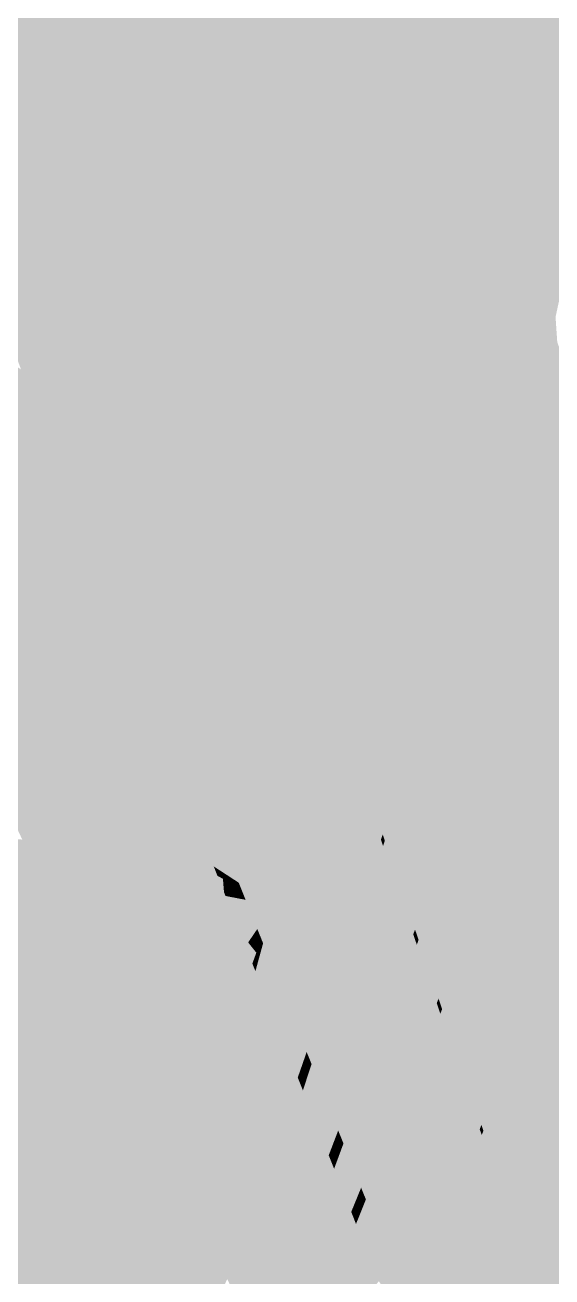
# Model space of a CAD drawing. Header units: millimetres. Extents: x 340454 to 342791, y 6993867 to 6995092.
# Drawn here: x 340717.891 to 340718.788, y 6994464.671 to 6994466.803 of the extents above; entities that cross this region are included whole.
import ezdxf

# ---------------------------------------------------------------- set-up
doc = ezdxf.new("R2010")
doc.units = ezdxf.units.MM
doc.header["$LTSCALE"] = 10
doc.layers.add('A-MODELAGEM', color=7, linetype='Continuous')
doc.layers.add('URB-Quadras', color=3, linetype='Continuous')

msp = doc.modelspace()

# ---------------------------------------------------------------- linework, layer by layer
at = {"lineweight": 20}
msp.add_lwpolyline([(340722.6258, 6994477.3139, -0.021462), (340715.5969, 6994465.5717, -0.089425), (340715.3822, 6994462.0823), (340754.7892, 6994451.2595), (340758.9926, 6994467.4562), (340722.6258, 6994477.3139, -0.022322)], format="xyb", close=True, dxfattribs=at)
at = {"layer": 'A-MODELAGEM', "color": 161, "linetype": 'Continuous', "lineweight": -3}
for points in [[(340717.5709, 6994467.0476), (340718.0439, 6994466.7451), (340717.8859, 6994467.2082)], [(340717.8859, 6994467.2082), (340718.0439, 6994466.7451), (340717.8988, 6994467.1955)], [(340717.8988, 6994467.1955), (340718.054, 6994466.7386), (340718.152, 6994466.944)], [(340717.8988, 6994467.1955), (340718.0439, 6994466.7451), (340718.054, 6994466.7386)], [(340718.152, 6994466.944), (340718.7595, 6994466.3406), (340718.4484, 6994467.1167)], [(340718.4484, 6994467.1167), (340718.7595, 6994466.3406), (340718.4589, 6994467.11)], [(340718.4589, 6994467.11), (340718.771, 6994466.3292), (340718.4718, 6994467.1018)], [(340718.4589, 6994467.11), (340718.7595, 6994466.3406), (340718.771, 6994466.3292)], [(340718.4718, 6994467.1018), (340718.7945, 6994466.3058), (340718.9073, 6994466.8254)], [(340718.4718, 6994467.1018), (340718.771, 6994466.3292), (340718.7945, 6994466.3058)], [(340717.5709, 6994467.0476), (340717.7431, 6994466.6185), (340718.0439, 6994466.7451)], [(340718.152, 6994466.944), (340718.054, 6994466.7386), (340718.326, 6994466.5646)], [(340718.152, 6994466.944), (340718.326, 6994466.5646), (340718.7595, 6994466.3406)], [(340717.7431, 6994466.6185), (340718.2656, 6994466.0951), (340718.0439, 6994466.7451)], [(340718.0439, 6994466.7451), (340718.2656, 6994466.0951), (340718.054, 6994466.7386)], [(340718.054, 6994466.7386), (340718.2762, 6994466.0844), (340718.326, 6994466.5646)], [(340718.054, 6994466.7386), (340718.2656, 6994466.0951), (340718.2762, 6994466.0844)], [(340717.7289, 6994466.6327), (340717.8961, 6994466.2091), (340717.7431, 6994466.6185)], [(340717.7289, 6994466.6327), (340717.8845, 6994466.2166), (340717.8961, 6994466.2091)], [(340717.7431, 6994466.6185), (340717.9114, 6994466.1993), (340718.2656, 6994466.0951)], [(340717.7431, 6994466.6185), (340717.8961, 6994466.2091), (340717.9114, 6994466.1993)], [(340718.326, 6994466.5646), (340718.2762, 6994466.0844), (340718.6653, 6994465.8251)], [(340718.326, 6994466.5646), (340718.7882, 6994466.2689), (340718.7595, 6994466.3406)], [(340718.326, 6994466.5646), (340718.6653, 6994465.8251), (340718.7882, 6994466.2689)], [(340718.7595, 6994466.3406), (340718.7882, 6994466.2689), (340718.771, 6994466.3292)], [(340718.771, 6994466.3292), (340718.7882, 6994466.2689), (340718.7974, 6994466.263)], [(340718.771, 6994466.3292), (340718.7974, 6994466.263), (340718.7945, 6994466.3058)], [(340718.7882, 6994466.2689), (340718.6653, 6994465.8251), (340718.8535, 6994466.1061)], [(340718.7882, 6994466.2689), (340718.8535, 6994466.1061), (340718.7974, 6994466.263)], [(340717.604, 6994466.022), (340718.1882, 6994465.4317), (340717.8728, 6994466.2241)], [(340717.8728, 6994466.2241), (340718.1882, 6994465.4317), (340717.8845, 6994466.2166)], [(340717.8845, 6994466.2166), (340718.2005, 6994465.4192), (340717.8961, 6994466.2091)], [(340717.8845, 6994466.2166), (340718.1882, 6994465.4317), (340718.2005, 6994465.4192)], [(340717.8961, 6994466.2091), (340718.2127, 6994465.4069), (340717.9114, 6994466.1993)], [(340717.8961, 6994466.2091), (340718.2005, 6994465.4192), (340718.2127, 6994465.4069)], [(340717.9114, 6994466.1993), (340718.3199, 6994465.936), (340718.2656, 6994466.0951)], [(340717.9114, 6994466.1993), (340718.2407, 6994465.3785), (340718.3199, 6994465.936)], [(340717.9114, 6994466.1993), (340718.2127, 6994465.4069), (340718.2407, 6994465.3785)], [(340718.2656, 6994466.0951), (340718.3199, 6994465.936), (340718.2762, 6994466.0844)], [(340718.6653, 6994465.8251), (340718.866, 6994466.075), (340718.8535, 6994466.1061)], [(340718.2762, 6994466.0844), (340718.613, 6994465.747), (340718.6653, 6994465.8251)], [(340718.2762, 6994466.0844), (340718.3286, 6994465.9304), (340718.613, 6994465.747)], [(340718.2762, 6994466.0844), (340718.3199, 6994465.936), (340718.3286, 6994465.9304)], [(340718.7226, 6994465.7002), (340718.866, 6994466.075), (340718.6653, 6994465.8251)], [(340718.7226, 6994465.7002), (340718.8668, 6994466.073), (340718.866, 6994466.075)], [(340718.7263, 6994465.6922), (340718.8668, 6994466.073), (340718.7226, 6994465.7002)], [(340718.7263, 6994465.6922), (340718.9205, 6994465.939), (340718.8668, 6994466.073)], [(340717.604, 6994466.022), (340717.7756, 6994465.6541), (340718.1882, 6994465.4317)], [(340718.7755, 6994465.5849), (340718.9205, 6994465.939), (340718.7263, 6994465.6922)], [(340718.7755, 6994465.5849), (340718.9236, 6994465.9313), (340718.9205, 6994465.939)], [(340718.3199, 6994465.936), (340718.2407, 6994465.3785), (340718.4611, 6994465.5218)], [(340718.3199, 6994465.936), (340718.4611, 6994465.5218), (340718.3286, 6994465.9304)], [(340718.3286, 6994465.9304), (340718.4653, 6994465.528), (340718.613, 6994465.747)], [(340718.3286, 6994465.9304), (340718.4611, 6994465.5218), (340718.4653, 6994465.528)], [(340718.7805, 6994465.5741), (340718.9236, 6994465.9313), (340718.7755, 6994465.5849)], [(340718.7805, 6994465.5741), (340718.9382, 6994465.8948), (340718.9236, 6994465.9313)], [(340718.7805, 6994465.5741), (340718.8039, 6994465.523), (340718.9382, 6994465.8948)], [(340718.613, 6994465.747), (340718.7226, 6994465.7002), (340718.6653, 6994465.8251)], [(340718.5003, 6994465.4247), (340718.613, 6994465.747), (340718.4653, 6994465.528)], [(340718.5039, 6994465.4142), (340718.613, 6994465.747), (340718.5003, 6994465.4247)], [(340718.5039, 6994465.4142), (340718.7226, 6994465.7002), (340718.613, 6994465.747)], [(340718.5553, 6994465.2628), (340718.7226, 6994465.7002), (340718.5039, 6994465.4142)], [(340718.5553, 6994465.2628), (340718.7263, 6994465.6922), (340718.7226, 6994465.7002)], [(340718.5613, 6994465.2452), (340718.7263, 6994465.6922), (340718.5553, 6994465.2628)], [(340718.5613, 6994465.2452), (340718.7755, 6994465.5849), (340718.7263, 6994465.6922)], [(340717.7756, 6994465.6541), (340718.2126, 6994465.3703), (340718.1882, 6994465.4317)], [(340717.7756, 6994465.6541), (340717.8173, 6994465.5645), (340718.2126, 6994465.3703)], [(340718.5953, 6994465.1451), (340718.7755, 6994465.5849), (340718.5613, 6994465.2452)], [(340718.5953, 6994465.1451), (340718.7805, 6994465.5741), (340718.7755, 6994465.5849)], [(340717.8173, 6994465.5645), (340717.8866, 6994465.416), (340718.219, 6994465.3541)], [(340718.2126, 6994465.3703), (340717.8173, 6994465.5645), (340718.219, 6994465.3541)], [(340718.6014, 6994465.1272), (340718.7805, 6994465.5741), (340718.5953, 6994465.1451)], [(340718.6014, 6994465.1272), (340718.8039, 6994465.523), (340718.7805, 6994465.5741)], [(340718.2407, 6994465.3785), (340718.3143, 6994465.3042), (340718.4611, 6994465.5218)], [(340718.3143, 6994465.3042), (340718.4973, 6994465.4159), (340718.4611, 6994465.5218)], [(340718.5003, 6994465.4247), (340718.4653, 6994465.528), (340718.4611, 6994465.5218)], [(340718.4973, 6994465.4159), (340718.5003, 6994465.4247), (340718.4611, 6994465.5218)], [(340718.6014, 6994465.1272), (340718.6302, 6994465.0424), (340718.8039, 6994465.523)], [(340718.6302, 6994465.0424), (340718.8113, 6994465.5068), (340718.8039, 6994465.523)], [(340718.6395, 6994465.0151), (340718.8113, 6994465.5068), (340718.6302, 6994465.0424)], [(340718.6395, 6994465.0151), (340718.8547, 6994465.4123), (340718.8113, 6994465.5068)], [(340717.5892, 6994465.4443), (340717.65, 6994465.2572), (340717.9015, 6994465.384)], [(340717.5892, 6994465.4443), (340717.9015, 6994465.384), (340717.8866, 6994465.416)], [(340718.1882, 6994465.4317), (340718.2126, 6994465.3703), (340718.2005, 6994465.4192)], [(340717.8866, 6994465.416), (340717.9015, 6994465.384), (340718.2301, 6994465.3262)], [(340717.8866, 6994465.416), (340718.2301, 6994465.3262), (340718.219, 6994465.3541)], [(340718.2005, 6994465.4192), (340718.2126, 6994465.3703), (340718.2224, 6994465.3639)], [(340718.2005, 6994465.4192), (340718.2224, 6994465.3639), (340718.2127, 6994465.4069)], [(340718.2127, 6994465.4069), (340718.2321, 6994465.3576), (340718.2407, 6994465.3785)], [(340718.2127, 6994465.4069), (340718.2224, 6994465.3639), (340718.2321, 6994465.3576)], [(340718.3708, 6994465.0544), (340718.4973, 6994465.4159), (340718.2966, 6994465.2394)], [(340718.2966, 6994465.2394), (340718.4973, 6994465.4159), (340718.3143, 6994465.3042)], [(340718.3708, 6994465.0544), (340718.5009, 6994465.4051), (340718.4973, 6994465.4159)], [(340718.3791, 6994465.0337), (340718.5009, 6994465.4051), (340718.3708, 6994465.0544)], [(340718.3791, 6994465.0337), (340718.5522, 6994465.2547), (340718.5009, 6994465.4051)], [(340718.4973, 6994465.4159), (340718.5039, 6994465.4142), (340718.5003, 6994465.4247)], [(340718.5009, 6994465.4051), (340718.5039, 6994465.4142), (340718.4973, 6994465.4159)], [(340718.5553, 6994465.2628), (340718.5039, 6994465.4142), (340718.5009, 6994465.4051)], [(340718.5522, 6994465.2547), (340718.5553, 6994465.2628), (340718.5009, 6994465.4051)], [(340718.6683, 6994464.9302), (340718.8547, 6994465.4123), (340718.6395, 6994465.0151)], [(340718.6683, 6994464.9302), (340718.8577, 6994465.4058), (340718.8547, 6994465.4123)], [(340718.6717, 6994464.9204), (340718.8577, 6994465.4058), (340718.6683, 6994464.9302)], [(340718.6717, 6994464.9204), (340718.8891, 6994465.3373), (340718.8577, 6994465.4058)], [(340717.65, 6994465.2572), (340718.0914, 6994464.9769), (340717.9015, 6994465.384)], [(340717.9015, 6994465.384), (340718.0914, 6994464.9769), (340718.2326, 6994465.32)], [(340717.9015, 6994465.384), (340718.2326, 6994465.32), (340718.2301, 6994465.3262)], [(340718.2126, 6994465.3703), (340718.219, 6994465.3541), (340718.2224, 6994465.3639)], [(340718.2224, 6994465.3639), (340718.219, 6994465.3541), (340718.2282, 6994465.3493)], [(340718.2224, 6994465.3639), (340718.2282, 6994465.3493), (340718.2321, 6994465.3576)], [(340718.2407, 6994465.3785), (340718.2321, 6994465.3576), (340718.2551, 6994465.3426)], [(340718.2407, 6994465.3785), (340718.2551, 6994465.3426), (340718.3143, 6994465.3042)], [(340718.219, 6994465.3541), (340718.2301, 6994465.3262), (340718.2282, 6994465.3493)], [(340718.2321, 6994465.3576), (340718.2282, 6994465.3493), (340718.2373, 6994465.3446)], [(340718.2301, 6994465.3262), (340718.2382, 6994465.3241), (340718.2282, 6994465.3493)], [(340718.2282, 6994465.3493), (340718.2382, 6994465.3241), (340718.2373, 6994465.3446)], [(340718.2321, 6994465.3576), (340718.2373, 6994465.3446), (340718.2551, 6994465.3426)], [(340718.2373, 6994465.3446), (340718.2462, 6994465.322), (340718.2589, 6994465.3332)], [(340718.2382, 6994465.3241), (340718.2462, 6994465.322), (340718.2373, 6994465.3446)], [(340718.2551, 6994465.3426), (340718.2373, 6994465.3446), (340718.2589, 6994465.3332)], [(340718.2551, 6994465.3426), (340718.2589, 6994465.3332), (340718.3143, 6994465.3042)], [(340718.0914, 6994464.9769), (340718.2667, 6994465.2343), (340718.2326, 6994465.32)], [(340718.2301, 6994465.3262), (340718.2326, 6994465.32), (340718.2382, 6994465.3241)], [(340718.2326, 6994465.32), (340718.2404, 6994465.3185), (340718.2382, 6994465.3241)], [(340718.2326, 6994465.32), (340718.2667, 6994465.2343), (340718.2712, 6994465.2409)], [(340718.2326, 6994465.32), (340718.2712, 6994465.2409), (340718.2404, 6994465.3185)], [(340718.2382, 6994465.3241), (340718.2404, 6994465.3185), (340718.2462, 6994465.322)], [(340718.2404, 6994465.3185), (340718.2482, 6994465.317), (340718.2462, 6994465.322)], [(340718.2462, 6994465.322), (340718.2654, 6994465.317), (340718.2589, 6994465.3332)], [(340718.2462, 6994465.322), (340718.2482, 6994465.317), (340718.2654, 6994465.317)], [(340718.2589, 6994465.3332), (340718.2654, 6994465.317), (340718.3143, 6994465.3042)], [(340718.6923, 6994464.8598), (340718.8891, 6994465.3373), (340718.6717, 6994464.9204)], [(340718.6923, 6994464.8598), (340718.8985, 6994465.3168), (340718.8891, 6994465.3373)], [(340718.2404, 6994465.3185), (340718.2712, 6994465.2409), (340718.2756, 6994465.2474)], [(340718.2404, 6994465.3185), (340718.2756, 6994465.2474), (340718.2482, 6994465.317)], [(340718.2482, 6994465.317), (340718.2868, 6994465.2638), (340718.2669, 6994465.3134)], [(340718.2482, 6994465.317), (340718.2756, 6994465.2474), (340718.2868, 6994465.2638)], [(340718.2482, 6994465.317), (340718.2669, 6994465.3134), (340718.2654, 6994465.317)], [(340718.2654, 6994465.317), (340718.2669, 6994465.3134), (340718.3143, 6994465.3042)], [(340718.2669, 6994465.3134), (340718.2868, 6994465.2638), (340718.3143, 6994465.3042)], [(340718.2936, 6994465.2469), (340718.3143, 6994465.3042), (340718.2868, 6994465.2638)], [(340718.2939, 6994465.2461), (340718.3143, 6994465.3042), (340718.2936, 6994465.2469)], [(340718.2939, 6994465.2461), (340718.2966, 6994465.2394), (340718.3143, 6994465.3042)], [(340718.7021, 6994464.8309), (340718.8985, 6994465.3168), (340718.6923, 6994464.8598)], [(340718.7021, 6994464.8309), (340718.9286, 6994465.2511), (340718.8985, 6994465.3168)], [(340717.7146, 6994465.0584), (340718.0136, 6994464.8628), (340717.65, 6994465.2572)], [(340717.65, 6994465.2572), (340718.0136, 6994464.8628), (340718.0914, 6994464.9769)], [(340718.2756, 6994465.2474), (340718.2936, 6994465.2469), (340718.2868, 6994465.2638)], [(340718.5522, 6994465.2547), (340718.5613, 6994465.2452), (340718.5553, 6994465.2628)], [(340718.0914, 6994464.9769), (340718.2784, 6994465.2049), (340718.2667, 6994465.2343)], [(340718.2817, 6994465.2142), (340718.2712, 6994465.2409), (340718.2667, 6994465.2343)], [(340718.2784, 6994465.2049), (340718.2817, 6994465.2142), (340718.2667, 6994465.2343)], [(340718.2712, 6994465.2409), (340718.2851, 6994465.2234), (340718.2756, 6994465.2474)], [(340718.2817, 6994465.2142), (340718.2851, 6994465.2234), (340718.2712, 6994465.2409)], [(340718.2851, 6994465.2234), (340718.2936, 6994465.2469), (340718.2756, 6994465.2474)], [(340718.2851, 6994465.2234), (340718.2939, 6994465.2461), (340718.2936, 6994465.2469)], [(340718.2855, 6994465.2223), (340718.2939, 6994465.2461), (340718.2851, 6994465.2234)], [(340718.2855, 6994465.2223), (340718.2966, 6994465.2394), (340718.2939, 6994465.2461)], [(340718.2855, 6994465.2223), (340718.2893, 6994465.2128), (340718.2966, 6994465.2394)], [(340718.3708, 6994465.0544), (340718.2966, 6994465.2394), (340718.2893, 6994465.2128)], [(340718.4245, 6994464.9207), (340718.5522, 6994465.2547), (340718.3791, 6994465.0337)], [(340718.4245, 6994464.9207), (340718.5583, 6994465.237), (340718.5522, 6994465.2547)], [(340718.4334, 6994464.8985), (340718.5583, 6994465.237), (340718.4245, 6994464.9207)], [(340718.4334, 6994464.8985), (340718.5922, 6994465.1375), (340718.5583, 6994465.237)], [(340718.5583, 6994465.237), (340718.5613, 6994465.2452), (340718.5522, 6994465.2547)], [(340718.5953, 6994465.1451), (340718.5613, 6994465.2452), (340718.5583, 6994465.237)], [(340718.5922, 6994465.1375), (340718.5953, 6994465.1451), (340718.5583, 6994465.237)], [(340718.7338, 6994464.7374), (340718.9286, 6994465.2511), (340718.7021, 6994464.8309)], [(340718.7338, 6994464.7374), (340718.9553, 6994465.193), (340718.9286, 6994465.2511)], [(340718.2784, 6994465.2049), (340718.2822, 6994465.2129), (340718.2817, 6994465.2142)], [(340718.2789, 6994465.2035), (340718.2822, 6994465.2129), (340718.2784, 6994465.2049)], [(340718.2789, 6994465.2035), (340718.2864, 6994465.2023), (340718.2822, 6994465.2129)], [(340718.2817, 6994465.2142), (340718.2855, 6994465.2223), (340718.2851, 6994465.2234)], [(340718.2822, 6994465.2129), (340718.2855, 6994465.2223), (340718.2817, 6994465.2142)], [(340718.2822, 6994465.2129), (340718.2893, 6994465.2128), (340718.2855, 6994465.2223)], [(340718.2822, 6994465.2129), (340718.2864, 6994465.2023), (340718.2893, 6994465.2128)], [(340718.1504, 6994464.8505), (340718.2784, 6994465.2049), (340718.0914, 6994464.9769)], [(340718.1504, 6994464.8505), (340718.2789, 6994465.2035), (340718.2784, 6994465.2049)], [(340718.153, 6994464.8448), (340718.2789, 6994465.2035), (340718.1504, 6994464.8505)], [(340718.153, 6994464.8448), (340718.2836, 6994465.1919), (340718.2789, 6994465.2035)], [(340718.153, 6994464.8448), (340718.1755, 6994464.7966), (340718.2836, 6994465.1919)], [(340718.1755, 6994464.7966), (340718.3556, 6994465.0109), (340718.2836, 6994465.1919)], [(340718.2789, 6994465.2035), (340718.2836, 6994465.1919), (340718.2864, 6994465.2023)], [(340718.3588, 6994465.0198), (340718.2864, 6994465.2023), (340718.2836, 6994465.1919)], [(340718.3556, 6994465.0109), (340718.3588, 6994465.0198), (340718.2836, 6994465.1919)], [(340718.3619, 6994465.0288), (340718.2893, 6994465.2128), (340718.2864, 6994465.2023)], [(340718.3588, 6994465.0198), (340718.3619, 6994465.0288), (340718.2864, 6994465.2023)], [(340718.3619, 6994465.0288), (340718.3708, 6994465.0544), (340718.2893, 6994465.2128)], [(340718.7506, 6994464.6879), (340718.9553, 6994465.193), (340718.7338, 6994464.7374)], [(340718.7506, 6994464.6879), (340718.9682, 6994465.1649), (340718.9553, 6994465.193)], [(340718.7638, 6994464.6493), (340718.9682, 6994465.1649), (340718.7506, 6994464.6879)], [(340718.7638, 6994464.6493), (340718.9893, 6994465.1188), (340718.9682, 6994465.1649)], [(340718.4635, 6994464.8233), (340718.5922, 6994465.1375), (340718.4334, 6994464.8985)], [(340718.4635, 6994464.8233), (340718.5983, 6994465.1196), (340718.5922, 6994465.1375)], [(340718.5922, 6994465.1375), (340718.6014, 6994465.1272), (340718.5953, 6994465.1451)], [(340718.5983, 6994465.1196), (340718.6014, 6994465.1272), (340718.5922, 6994465.1375)], [(340718.4716, 6994464.8033), (340718.5983, 6994465.1196), (340718.4635, 6994464.8233)], [(340718.4716, 6994464.8033), (340718.6274, 6994465.0344), (340718.5983, 6994465.1196)], [(340718.5983, 6994465.1196), (340718.6302, 6994465.0424), (340718.6014, 6994465.1272)], [(340718.5983, 6994465.1196), (340718.6274, 6994465.0344), (340718.6302, 6994465.0424)], [(340718.7768, 6994464.6109), (340718.9893, 6994465.1188), (340718.7638, 6994464.6493)], [(340718.7768, 6994464.6109), (340719.0011, 6994465.0931), (340718.9893, 6994465.1188)], [(340718.7885, 6994464.5765), (340719.0011, 6994465.0931), (340718.7768, 6994464.6109)], [(340717.7146, 6994465.0584), (340717.73, 6994465.0111), (340718.0136, 6994464.8628)], [(340718.3619, 6994465.0288), (340718.3791, 6994465.0337), (340718.3708, 6994465.0544)], [(340718.6274, 6994465.0344), (340718.6395, 6994465.0151), (340718.6302, 6994465.0424)], [(340718.3588, 6994465.0198), (340718.3704, 6994465.0072), (340718.3619, 6994465.0288)], [(340718.3704, 6994465.0072), (340718.3791, 6994465.0337), (340718.3619, 6994465.0288)], [(340718.4245, 6994464.9207), (340718.3791, 6994465.0337), (340718.3704, 6994465.0072)], [(340718.4716, 6994464.8033), (340718.5096, 6994464.7085), (340718.6274, 6994465.0344)], [(340718.5096, 6994464.7085), (340718.6367, 6994465.007), (340718.6274, 6994465.0344)], [(340718.6367, 6994465.007), (340718.6395, 6994465.0151), (340718.6274, 6994465.0344)], [(340717.73, 6994465.0111), (340717.7491, 6994464.9524), (340718.0136, 6994464.8628)], [(340718.2356, 6994464.6677), (340718.3556, 6994465.0109), (340718.1755, 6994464.7966)], [(340718.2356, 6994464.6677), (340718.3644, 6994464.9888), (340718.3556, 6994465.0109)], [(340718.3556, 6994465.0109), (340718.3674, 6994464.998), (340718.3588, 6994465.0198)], [(340718.3644, 6994464.9888), (340718.3674, 6994464.998), (340718.3556, 6994465.0109)], [(340718.3674, 6994464.998), (340718.3704, 6994465.0072), (340718.3588, 6994465.0198)], [(340718.4147, 6994464.8951), (340718.3704, 6994465.0072), (340718.3674, 6994464.998)], [(340718.4147, 6994464.8951), (340718.4245, 6994464.9207), (340718.3704, 6994465.0072)], [(340718.5218, 6994464.6782), (340718.6367, 6994465.007), (340718.5096, 6994464.7085)], [(340718.5218, 6994464.6782), (340718.6654, 6994464.9228), (340718.6367, 6994465.007)], [(340718.6683, 6994464.9302), (340718.6395, 6994465.0151), (340718.6367, 6994465.007)], [(340718.6654, 6994464.9228), (340718.6683, 6994464.9302), (340718.6367, 6994465.007)], [(340718.2494, 6994464.6382), (340718.3644, 6994464.9888), (340718.2356, 6994464.6677)], [(340718.2494, 6994464.6382), (340718.4083, 6994464.8784), (340718.3644, 6994464.9888)], [(340718.4115, 6994464.8867), (340718.3674, 6994464.998), (340718.3644, 6994464.9888)], [(340718.4083, 6994464.8784), (340718.4115, 6994464.8867), (340718.3644, 6994464.9888)], [(340718.4115, 6994464.8867), (340718.4147, 6994464.8951), (340718.3674, 6994464.998)], [(340718.0136, 6994464.8628), (340718.1504, 6994464.8505), (340718.0914, 6994464.9769)], [(340717.7491, 6994464.9524), (340717.7641, 6994464.9063), (340718.0136, 6994464.8628)], [(340718.4147, 6994464.8951), (340718.4334, 6994464.8985), (340718.4245, 6994464.9207)], [(340718.5468, 6994464.6159), (340718.6654, 6994464.9228), (340718.5218, 6994464.6782)], [(340718.5468, 6994464.6159), (340718.6688, 6994464.9129), (340718.6654, 6994464.9228)], [(340718.6654, 6994464.9228), (340718.6717, 6994464.9204), (340718.6683, 6994464.9302)], [(340718.6688, 6994464.9129), (340718.6717, 6994464.9204), (340718.6654, 6994464.9228)], [(340718.6923, 6994464.8598), (340718.6717, 6994464.9204), (340718.6688, 6994464.9129)], [(340717.7641, 6994464.9063), (340717.7997, 6994464.7968), (340718.0136, 6994464.8628)], [(340718.4115, 6994464.8867), (340718.4237, 6994464.8722), (340718.4147, 6994464.8951)], [(340718.4237, 6994464.8722), (340718.4334, 6994464.8985), (340718.4147, 6994464.8951)], [(340718.4237, 6994464.8722), (340718.4635, 6994464.8233), (340718.4334, 6994464.8985)], [(340718.551, 6994464.6054), (340718.6688, 6994464.9129), (340718.5468, 6994464.6159)], [(340718.551, 6994464.6054), (340718.6893, 6994464.8527), (340718.6688, 6994464.9129)], [(340718.6893, 6994464.8527), (340718.6923, 6994464.8598), (340718.6688, 6994464.9129)], [(340718.2862, 6994464.5592), (340718.4083, 6994464.8784), (340718.2494, 6994464.6382)], [(340718.2862, 6994464.5592), (340718.4175, 6994464.8554), (340718.4083, 6994464.8784)], [(340718.4083, 6994464.8784), (340718.4206, 6994464.8638), (340718.4115, 6994464.8867)], [(340718.4175, 6994464.8554), (340718.4206, 6994464.8638), (340718.4083, 6994464.8784)], [(340718.4206, 6994464.8638), (340718.4237, 6994464.8722), (340718.4115, 6994464.8867)], [(340718.4531, 6994464.7978), (340718.4237, 6994464.8722), (340718.4206, 6994464.8638)], [(340718.4531, 6994464.7978), (340718.4635, 6994464.8233), (340718.4237, 6994464.8722)], [(340717.7997, 6994464.7968), (340717.8523, 6994464.6349), (340718.0136, 6994464.8628)], [(340717.8523, 6994464.6349), (340717.9003, 6994464.4872), (340718.0136, 6994464.8628)], [(340717.9003, 6994464.4872), (340717.9007, 6994464.4859), (340718.0136, 6994464.8628)], [(340717.9007, 6994464.4859), (340717.9087, 6994464.4612), (340718.0136, 6994464.8628)], [(340717.9087, 6994464.4612), (340718.1504, 6994464.8505), (340718.0136, 6994464.8628)], [(340718.2985, 6994464.5329), (340718.4175, 6994464.8554), (340718.2862, 6994464.5592)], [(340718.2985, 6994464.5329), (340718.4466, 6994464.7821), (340718.4175, 6994464.8554)], [(340718.4499, 6994464.7899), (340718.4206, 6994464.8638), (340718.4175, 6994464.8554)], [(340718.4466, 6994464.7821), (340718.4499, 6994464.7899), (340718.4175, 6994464.8554)], [(340718.4499, 6994464.7899), (340718.4531, 6994464.7978), (340718.4206, 6994464.8638)], [(340718.5689, 6994464.5607), (340718.6893, 6994464.8527), (340718.551, 6994464.6054)], [(340718.5689, 6994464.5607), (340718.6992, 6994464.8238), (340718.6893, 6994464.8527)], [(340718.6893, 6994464.8527), (340718.7021, 6994464.8309), (340718.6923, 6994464.8598)], [(340718.6992, 6994464.8238), (340718.7021, 6994464.8309), (340718.6893, 6994464.8527)], [(340717.9565, 6994464.3141), (340718.1504, 6994464.8505), (340717.9087, 6994464.4612)], [(340717.9565, 6994464.3141), (340718.153, 6994464.8448), (340718.1504, 6994464.8505)], [(340717.9614, 6994464.299), (340718.153, 6994464.8448), (340717.9565, 6994464.3141)], [(340717.9614, 6994464.299), (340718.1755, 6994464.7966), (340718.153, 6994464.8448)], [(340718.7338, 6994464.7374), (340718.7021, 6994464.8309), (340718.6992, 6994464.8238)], [(340718.4531, 6994464.7978), (340718.4716, 6994464.8033), (340718.4635, 6994464.8233)], [(340718.5809, 6994464.531), (340718.6992, 6994464.8238), (340718.5689, 6994464.5607)], [(340718.5809, 6994464.531), (340718.7311, 6994464.7302), (340718.6992, 6994464.8238)], [(340718.7311, 6994464.7302), (340718.7338, 6994464.7374), (340718.6992, 6994464.8238)], [(340717.9614, 6994464.299), (340718.0038, 6994464.1686), (340718.1755, 6994464.7966)], [(340718.0038, 6994464.1686), (340718.2356, 6994464.6677), (340718.1755, 6994464.7966)], [(340718.4466, 6994464.7821), (340718.458, 6994464.7694), (340718.4499, 6994464.7899)], [(340718.4499, 6994464.7899), (340718.4612, 6994464.7773), (340718.4531, 6994464.7978)], [(340718.458, 6994464.7694), (340718.4612, 6994464.7773), (340718.4499, 6994464.7899)], [(340718.4612, 6994464.7773), (340718.4716, 6994464.8033), (340718.4531, 6994464.7978)], [(340718.4612, 6994464.7773), (340718.5096, 6994464.7085), (340718.4716, 6994464.8033)], [(340718.323, 6994464.4803), (340718.4466, 6994464.7821), (340718.2985, 6994464.5329)], [(340718.323, 6994464.4803), (340718.4548, 6994464.7615), (340718.4466, 6994464.7821)], [(340718.4548, 6994464.7615), (340718.458, 6994464.7694), (340718.4466, 6994464.7821)], [(340718.4548, 6994464.7615), (340718.4965, 6994464.6722), (340718.458, 6994464.7694)], [(340718.458, 6994464.7694), (340718.4994, 6994464.6803), (340718.4612, 6994464.7773)], [(340718.458, 6994464.7694), (340718.4965, 6994464.6722), (340718.4994, 6994464.6803)], [(340718.4612, 6994464.7773), (340718.4994, 6994464.6803), (340718.5096, 6994464.7085)], [(340718.3333, 6994464.4582), (340718.4548, 6994464.7615), (340718.323, 6994464.4803)], [(340718.3333, 6994464.4582), (340718.4936, 6994464.6641), (340718.4548, 6994464.7615)], [(340718.4548, 6994464.7615), (340718.4936, 6994464.6641), (340718.4965, 6994464.6722)], [(340718.6193, 6994464.4353), (340718.7311, 6994464.7302), (340718.5809, 6994464.531)], [(340718.6193, 6994464.4353), (340718.7479, 6994464.6811), (340718.7311, 6994464.7302)], [(340718.7506, 6994464.6879), (340718.7338, 6994464.7374), (340718.7311, 6994464.7302)], [(340718.7479, 6994464.6811), (340718.7506, 6994464.6879), (340718.7311, 6994464.7302)], [(340718.4994, 6994464.6803), (340718.5218, 6994464.6782), (340718.5096, 6994464.7085)], [(340718.4965, 6994464.6722), (340718.5117, 6994464.6493), (340718.4994, 6994464.6803)], [(340718.5117, 6994464.6493), (340718.5218, 6994464.6782), (340718.4994, 6994464.6803)], [(340718.6337, 6994464.3993), (340718.7479, 6994464.6811), (340718.6193, 6994464.4353)], [(340718.6337, 6994464.3993), (340718.761, 6994464.6425), (340718.7479, 6994464.6811)], [(340718.7638, 6994464.6493), (340718.7506, 6994464.6879), (340718.7479, 6994464.6811)], [(340718.761, 6994464.6425), (340718.7638, 6994464.6493), (340718.7479, 6994464.6811)], [(340718.4936, 6994464.6641), (340718.5088, 6994464.6411), (340718.4965, 6994464.6722)], [(340718.5088, 6994464.6411), (340718.5117, 6994464.6493), (340718.4965, 6994464.6722)], [(340718.5117, 6994464.6493), (340718.5468, 6994464.6159), (340718.5218, 6994464.6782)]]:
    msp.add_solid(points, dxfattribs=at)
at = {"layer": 'URB-Quadras', "color": 252, "lineweight": 0}
msp.add_lwpolyline([(340815.2411, 6994491.9257, 0.038213), (340872.813, 6994444.8145, 0.427498), (340879.8998, 6994446.2404), (340906.6702, 6994488.5375, 0.399537), (340905.3286, 6994495.2964, -0.090947), (340797.4532, 6994605.4907, 0.427165), (340790.3324, 6994606.7132), (340742.1055, 6994571.0018, 0.26508), (340740.1075, 6994566.4691, -0.172307), (340715.6107, 6994465.5763, -0.089172), (340715.6107, 6994465.5763, -2.016247), (340701.9174, 6994473.7042, 0.157194), (340704.2699, 6994475.6737, 0.197995), (340722.4662, 6994581.0288, 0.104869), (340721.6035, 6994582.9154), (340685.6056, 6994631.4815, 0.2535), (340684.7421, 6994631.8842, -0.18056), (340678.0121, 6994633.9449)], format="xyb", dxfattribs=at)

doc.saveas('drawing.dxf')
